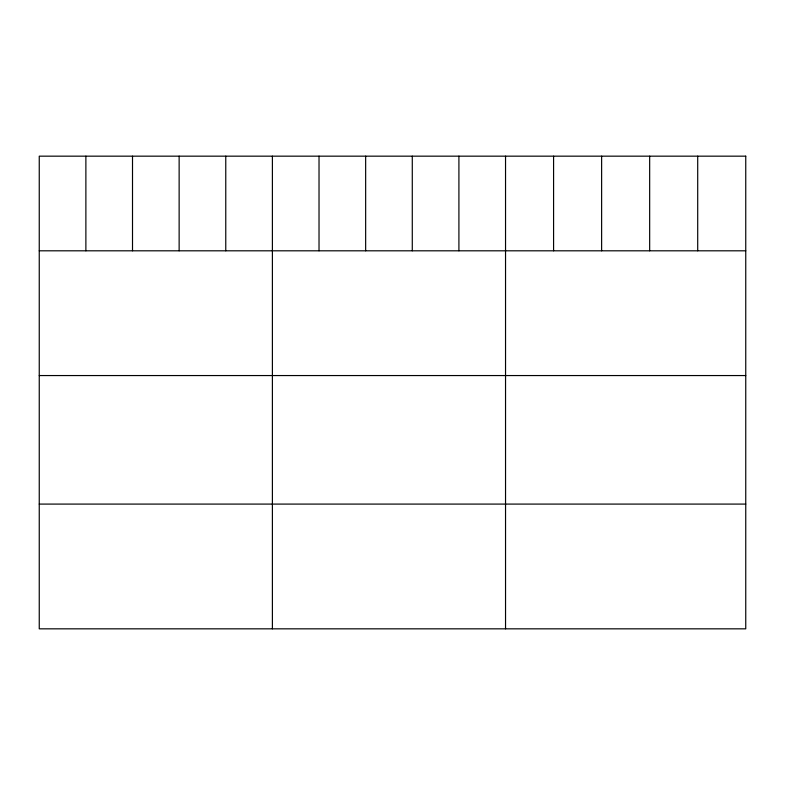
<?xml version="1.0" encoding="UTF-8"?>
<svg xmlns="http://www.w3.org/2000/svg" width="785" height="785" viewBox="0 0 785 785"><rect width="100%" height="100%" fill="white"/><g stroke="black" fill="none" stroke-linecap="round" stroke-linejoin="round"><path stroke-width="1.18" d="M39.25 250.807L745.75 250.807M39.25 375.554L745.75 375.554M39.25 504.088L745.75 504.088M697.708 156.166L697.708 250.807M649.666 156.166L649.666 250.807M601.624 156.166L601.624 250.807M553.582 156.166L553.582 250.807M505.54 156.166L505.54 628.834M458.911 156.166L458.911 250.807M412.282 156.166L412.282 250.807M365.653 156.166L365.653 250.807M319.024 156.166L319.024 250.807M272.395 156.166L272.395 628.834M225.766 156.166L225.766 250.807M179.137 156.166L179.137 250.807M132.508 156.166L132.508 250.807M85.879 156.166L85.879 250.807M745.75 156.166L39.25 156.166L39.25 628.834L745.75 628.834L745.75 156.166"/></g></svg>
